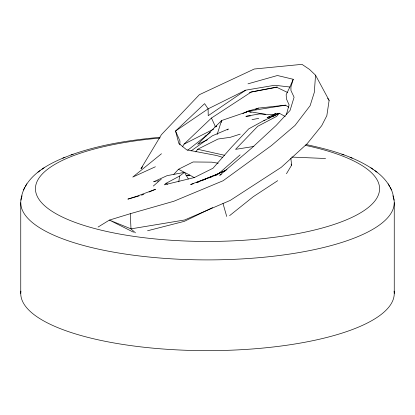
<?xml version="1.0" encoding="UTF-8"?>
<svg xmlns="http://www.w3.org/2000/svg" width="415" height="415" viewBox="0 0 415 415"><rect width="100%" height="100%" fill="white"/><g stroke="black" fill="none" stroke-linecap="round" stroke-linejoin="round"><path stroke-width="0.62" d="M20.75 202.686L20.75 293.431M394.25 293.431L394.25 202.686M179.866 144.804L179.928 140.944L175.55 131.031L204.605 103.651L208.117 108.849L208.221 115.686L245.685 90.174L274.709 85.262L289.872 87.015L293.223 79.275L277.428 75.514L247.994 83.835M142.594 166.783L140.965 168.723L161.414 134.662L199.392 94.682L254.265 69.014L301.97 64.351L309.445 69.367L315.54 75.188L314.326 92.317L310.119 105.69L295.018 125.449L271.41 145.603L223.099 180.753L173.869 201.244L130.274 213.704L109.389 220.1L98.08 227.047M178.792 181.827L179.596 176.059L184.468 172.35L188.337 178.964M315.54 75.188L329.126 100.378L326.833 115.692L321.703 125.704L307.095 143.772L281.256 167.323L230.252 200.398L184.571 219.992L131 228.862L109.389 220.1L133.474 232.203M221.216 122.446L221.584 120.537L246.915 111.874L247.532 111.298L258.436 108.108L285.494 105.171L288.69 107.169M20.937 200.134C23.536 177.532 45.863 164.968 64.89 157.332M286.355 114.675L289.099 104.902L286.485 99.024L286.148 94.724L289.872 87.015M293.223 79.275L290.931 86.911L290.951 90.527L294.09 97.214L290.044 110.468L276.188 125.392L251.526 148.222L219.722 175.296L221.439 174.388M217.128 134.522L221.584 120.537L197.659 144.316L207.412 139.824M23.432 189.982L24.781 187.538M25.481 186.242L26.814 183.824M182.45 146.843L184.089 144.098L211.453 118.031L251.397 91.948L277.272 86.958M286.459 173.735L291.595 165.186L290.858 158.234M195.844 151.895L197.618 149.265L218.072 139.015L230.242 137.329L240.212 134.112M285.266 116.527L279.259 113.233L276.613 116.376L257.725 126.295L235.559 149.353L253.892 146.438M173.786 174.362L178.486 169.263L193.1 161.969L211.816 162.156L218.202 163.24M227.462 129.931L228.328 129.008L212.361 135.798L191.03 150.956M273.594 115.412L275.436 113.679L279.259 113.233L272.427 116.833M179.596 176.059L166.036 183.316L164.361 184.836L194.324 177.568L212.988 168.251L231.254 147.481L248.772 128.832L263.841 120.609L279.259 113.233M153.317 186.055L161.264 179.098M217.906 174.295L240.098 154.888M161.482 153.752L132.764 177.081L155.381 166.768M229.568 215.67L253.197 196.757L277.697 180.681M187.622 150.318L210.431 132.333M274.445 114.421L275.436 113.679L267.047 117.668L270.004 116.599M268.827 118.431L275.436 113.679M37.941 172.168L40.12 170.622M41.962 169.304L44.089 167.795M184.089 144.098L213.725 129.091M245.685 90.174L208.117 108.849L175.55 131.031L178.844 143.455L186.683 149.831L216.692 155.521L222.793 157.425M212.558 207.625L184.374 221.33L147.569 230.766M242.868 113.528L247.532 111.298L285.494 105.171M245.166 112.698L246.915 111.874M255.531 109.467L258.436 108.108M196.202 182.704L216.334 174.476L226.958 169.647M141.515 195.232L143.855 194.241M149.115 192.005L155.547 189.271L138.107 195.797L127.862 199.127L139.035 195.942M216.334 174.476L225.802 170.591M196.819 182.486L199.807 181.303M201 180.831L217.74 174.207L190.61 184.499L193.333 183.736M71.09 154.966C99.662 144.648 129.952 140.026 160.102 137.308M62.779 158.151L73.082 154.193M198.059 182.055L199.874 181.365M203.5 179.991L205.316 179.301M208.947 177.926L211.977 176.78M214.394 175.861L217.424 174.715M263.841 120.609L264.993 120.251M155.537 181.417L153.659 181.791L167.105 175.654L184.468 172.35M156.792 181.163L158.67 180.79M252.024 119.639L258.721 118.342M249.322 92.415L276.696 87.259L287.512 92.457M186.117 175.768L189.852 175.13L194.313 177.682M186.164 175.664L189.852 175.13L178.486 169.263M250.323 115.889L245.882 116.33L259.401 113.907L272.064 114.659L273.22 115.074M325.568 158.504L291.714 157.078M265.548 114.358L247.532 111.298L251.189 112.434M305.943 144.498C329.23 149.53 353.056 155.843 373.038 169.304M197.618 149.265L224.52 155.277M341.919 154.193L343.911 154.966M350.11 157.332L352.216 158.151M166.036 183.316L167.707 184.198M374.88 170.622C380.726 174.741 386.043 179.944 389.519 186.242M370.906 167.795L377.059 172.168M135.451 232.846L131 228.862L130.274 213.704M327.632 98.282L329.126 100.378M390.225 187.538L391.573 189.982L392.808 193.758L394.063 200.134M388.186 183.824L391.573 189.982M211.453 118.031L215.473 126.772M291.097 164.07L291.595 165.186M222.99 203.443L226.704 216.443M394.1 291.143A186.75 57.218 0 0 1 207.5 350.649A186.75 57.218 0 0 1 20.9 291.143M392.886 195.781A186.75 57.218 0 0 1 207.5 259.904A186.75 57.218 0 0 1 22.114 195.781M305.336 145.354A172.069 52.721 0 0 1 323.223 227.742A172.069 52.721 0 0 1 57.265 214.42A172.069 52.721 0 0 1 159.853 138.065M204.953 136.011A172.069 52.721 0 0 1 206.224 136.006M216.635 126.093L214.887 126.933L216.63 126.113"/></g></svg>
